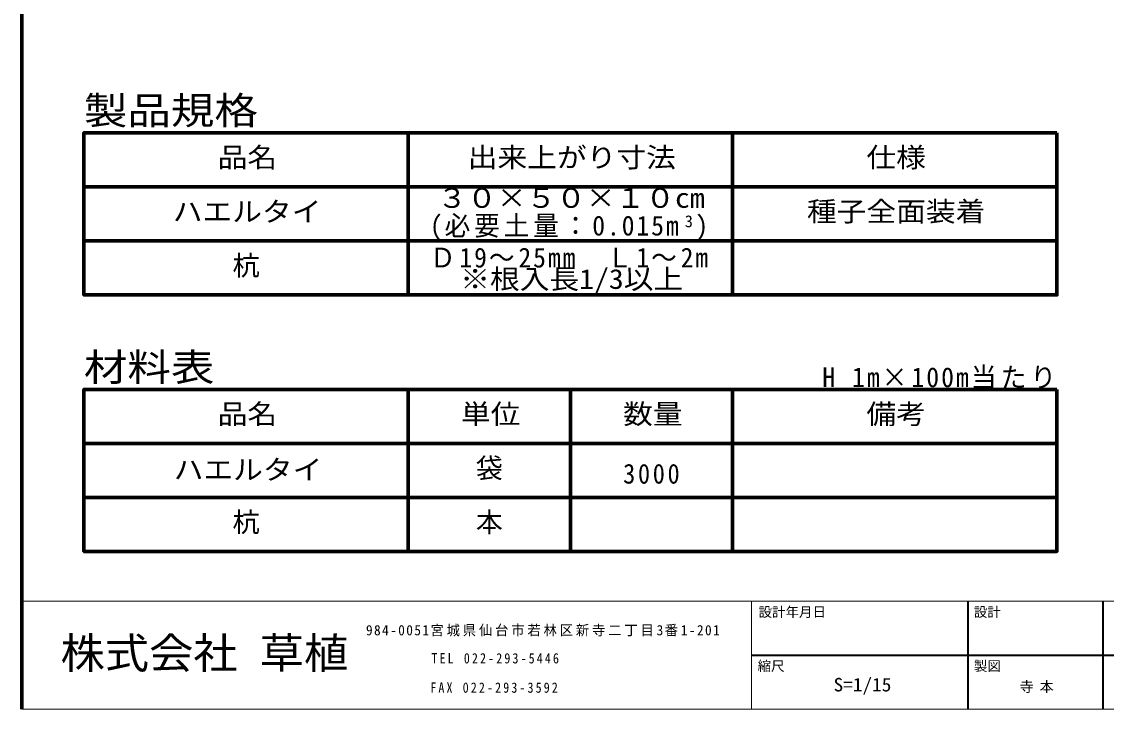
# Model space of a CAD drawing. Units: millimetres on the paper, enlarged 15 times. Extents: x -3029 to 3061, y -2106 to 2124.
# Drawn here: x -3029 to -19, y -2106 to -198 of the extents above; entities that cross this region are included whole.
import ezdxf
from ezdxf.enums import TextEntityAlignment as Align

# ---------------------------------------------------------------- set-up
doc = ezdxf.new("R2010")
doc.units = ezdxf.units.MM
doc.header["$LTSCALE"] = 15
for name, color, linetype, lineweight in [('0-1_用紙枠', 7, 'Continuous', 35), ('3-1_枠組み', 7, 'Continuous', 70), ('4-1_枠組み', 7, 'Continuous', 70)]:
    doc.layers.add(name, color=color, linetype=linetype, lineweight=lineweight)
doc.layers.add('3-2_文字', color=7, linetype='Continuous')
doc.layers.add('4-2_文字', color=7, linetype='Continuous')
doc.styles.add('HG丸ｺﾞｼｯｸM-PRO', font='')
doc.styles.add('ＭＳ ゴシック', font='')
doc.styles.get('HG丸ｺﾞｼｯｸM-PRO').set_extended_font_data('HG丸ｺﾞｼｯｸM-PRO')
doc.styles.get('ＭＳ ゴシック').set_extended_font_data('MS Gothic')

msp = doc.modelspace()

# ---------------------------------------------------------------- linework, layer by layer
at = {"layer": '0-1_用紙枠', "color": 2, "lineweight": 18}
msp.add_line((-3028.55, -1806.19), (3061.45, -1806.19), dxfattribs=at)
at = {"layer": '0-1_用紙枠', "color": 3, "lineweight": 18}
msp.add_line((-1003.55, -1806.19), (-1003.55, -2106.19), dxfattribs=at)
at = {"layer": '0-1_用紙枠', "color": 4}
for p, q in [((-403.55, -1806.19), (-403.55, -2106.19)), ((-28.55, -1806.19), (-28.55, -2106.19)), ((-1003.55, -1956.19), (3061.45, -1956.19))]:
    msp.add_line(p, q, dxfattribs=at)
at = {"layer": '0-1_用紙枠', "color": 6, "lineweight": 18}
msp.add_line((-3028.55, -2106.19), (3061.45, -2106.19), dxfattribs=at)
at = {"layer": '0-1_用紙枠', "lineweight": 70}
msp.add_lwpolyline([(-3028.55, -2106.19), (-3028.55, 2123.81), (3061.45, 2123.81), (3061.45, -2106.19)], dxfattribs=at)
at = {"layer": '3-1_枠組み'}
for p, q in [((-1956.05, -505.72), (-1956.05, -955.72)), ((-1056.05, -505.72), (-1056.05, -955.72)), ((-2856.05, -655.72), (-156.05, -655.72)), ((-2856.05, -805.72), (-156.05, -805.72))]:
    msp.add_line(p, q, dxfattribs=at)
msp.add_lwpolyline([(-156.05, -505.72), (-2856.05, -505.72), (-2856.05, -955.72), (-156.05, -955.72)], close=True, dxfattribs=at)
at = {"layer": '4-1_枠組み'}
for p, q in [((-1956.05, -1218.05), (-1956.05, -1668.05)), ((-1506.05, -1218.05), (-1506.05, -1668.05)), ((-1056.05, -1218.05), (-1056.05, -1668.05)), ((-2856.05, -1368.05), (-156.05, -1368.05)), ((-2856.05, -1518.05), (-156.05, -1518.05))]:
    msp.add_line(p, q, dxfattribs=at)
msp.add_lwpolyline([(-156.05, -1218.05), (-2856.05, -1218.05), (-2856.05, -1668.05), (-156.05, -1668.05)], close=True, dxfattribs=at)

# ---------------------------------------------------------------- texts
at = {"layer": '0-1_用紙枠', "style": 'HG丸ｺﾞｼｯｸM-PRO'}
for s, p in [('設計年月日', (-984.17, -1857.81)), ('設計', (-386.8, -1857.81)), ('縮尺', (-986.8, -2007.81)), ('製図', (-386.8, -2007.81))]:
    msp.add_text(s, height=27.49, dxfattribs=at).set_placement(p, align=Align.BOTTOM_LEFT)
at = {"layer": '0-1_用紙枠', "style": 'ＭＳ ゴシック', "width": 1.05}
for s, height, p in [('株式会社 草植', 85.78, (-2920.96, -2018.75)), ('S=1/15', 37.39, (-775.77, -2067.69))]:
    msp.add_text(s, height=height, dxfattribs=at).set_placement(p, align=Align.BOTTOM_LEFT)
at = {"layer": '0-1_用紙枠', "char_height": 28.59, "attachment_point": 7, "style": 'ＭＳ ゴシック'}
for s, insert in [('\\T1.21;\\W0.95;984-0051宮城県仙台市若林区新寺二丁目3番1-201', (-2073.32, -1904.08)), ('\\T1.36;\\W0.85;TEL\\~022-293-5446', (-1891.7, -1979.23)), ('\\T1.36;\\W0.85;FAX\\~022-293-3592', (-1894.83, -2060.65)), ('\\T1.42;寺本', (-259.57, -2060.8))]:
    msp.add_mtext(s, dxfattribs=dict(at, insert=insert))
at = {"layer": '3-2_文字', "style": 'ＭＳ ゴシック'}
for s, height, width, p in [('製品規格', 76.98, 1.15, (-2856.05, -505.72)), ('品名', 54.99, 1.1, (-2484.8, -618.22)), ('出来上がり寸法', 54.99, 1.1, (-1791.05, -618.22)), ('仕様', 54.99, 1.1, (-684.8, -618.22)), ('３０×５０×１０cm', 54.99, 1.1, (-1875.42, -730.72)), ('ハエルタイ', 54.99, 1.1, (-2609.3, -768.62)), ('種子全面装着', 54.99, 1.1, (-849.8, -768.22)), ('※根入長1/3以上', 54.99, 1.1, (-1811.67, -955.72)), ('ハエルタイ', 54.99, 1.1, (-2606.74, -1484.9))]:
    msp.add_text(s, height=height, dxfattribs=dict(at, width=width)).set_placement(p, align=Align.BOTTOM_LEFT)
for s, height, p in [('3', 32.99, (-1188.64, -777.86)), ('杭', 54.99, (-2443.55, -918.22))]:
    msp.add_text(s, height=height, dxfattribs=at).set_placement(p, align=Align.BOTTOM_LEFT)
at = {"layer": '3-2_文字', "char_height": 54.99, "attachment_point": 7, "style": 'ＭＳ ゴシック'}
for s, insert in [('\\T1.15;\\W0.95;(必要土量：0.015m\\~)', (-1896.05, -805.72)), ('\\T1.15;\\W0.95;Ｄ19～25mm\u3000Ｌ1～2m', (-1896.05, -880.72))]:
    msp.add_mtext(s, dxfattribs=dict(at, insert=insert))
at = {"layer": '4-2_文字', "style": 'ＭＳ ゴシック'}
for s, height, width, p in [('材料表', 76.98, 1.15, (-2856.05, -1218.05)), ('品名', 54.99, 1.1, (-2484.8, -1330.55)), ('単位', 54.99, 1.1, (-1809.8, -1330.55)), ('数量', 54.99, 1.1, (-1359.8, -1330.55)), ('備考', 54.99, 1.1, (-684.8, -1330.55))]:
    msp.add_text(s, height=height, dxfattribs=dict(at, width=width)).set_placement(p, align=Align.BOTTOM_LEFT)
for s, p in [('袋', (-1768.55, -1480.55)), ('杭', (-2443.55, -1630.55)), ('本', (-1768.55, -1630.55))]:
    msp.add_text(s, height=54.99, dxfattribs=at).set_placement(p, align=Align.BOTTOM_LEFT)
at = {"layer": '4-2_文字', "char_height": 54.99, "attachment_point": 7, "style": 'ＭＳ ゴシック'}
for s, insert in [('\\T1.16;\\W0.95;H\\~1m×100m当たり', (-807.23, -1218.07)), ('\\T1.22;\\W0.9;3000', (-1359.8, -1480.55))]:
    msp.add_mtext(s, dxfattribs=dict(at, insert=insert))

doc.saveas('drawing.dxf')
